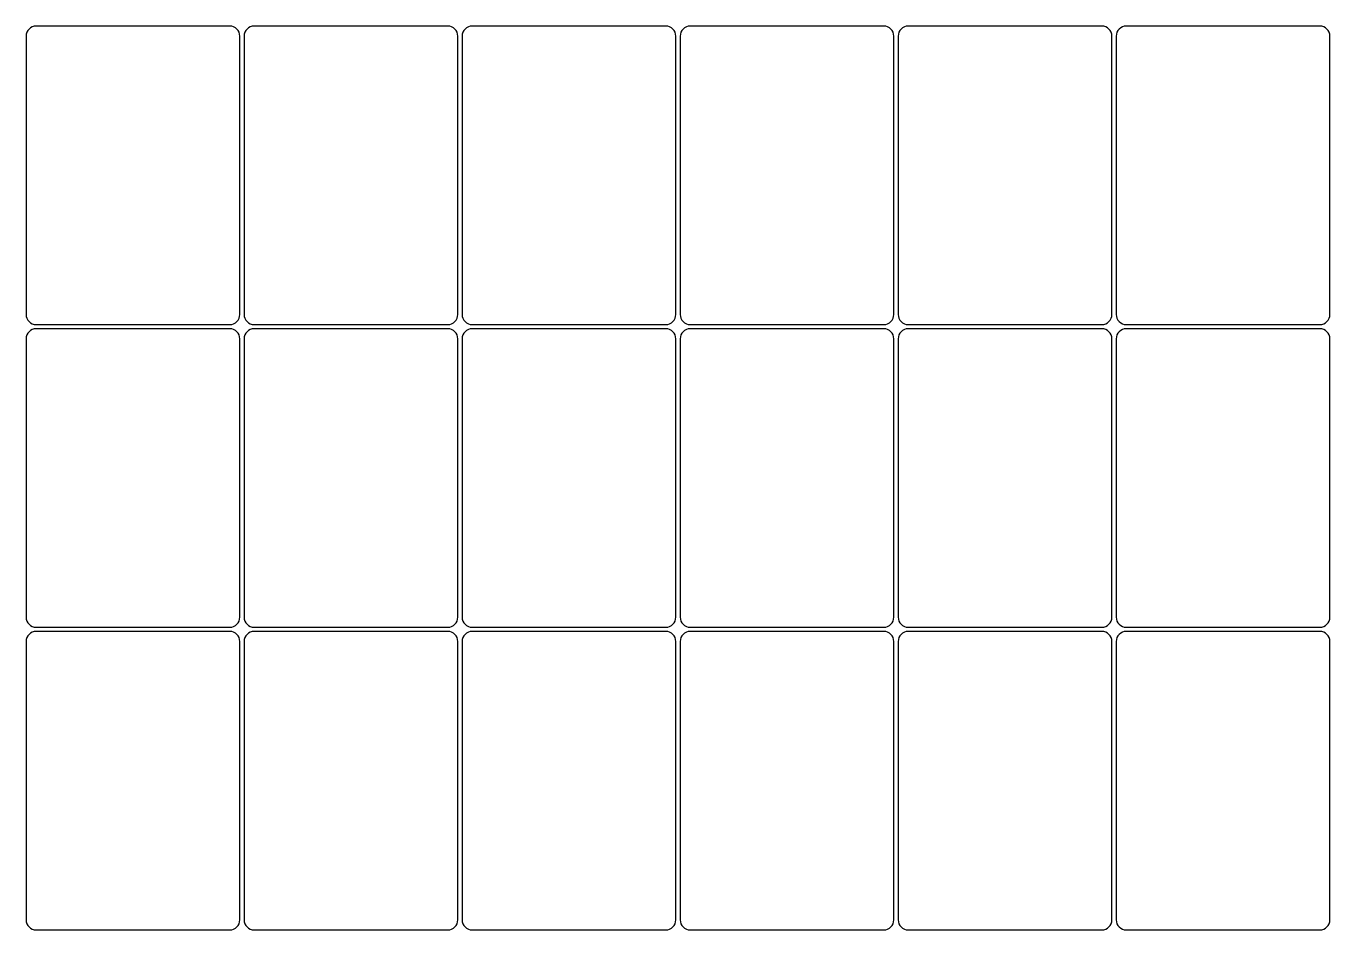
# Model space of a CAD drawing. Header units: millimetres. Extents: x 36 to 421, y -286 to -19.
import ezdxf

# ---------------------------------------------------------------- set-up
doc = ezdxf.new("R2010")
doc.units = ezdxf.units.MM

msp = doc.modelspace()

# ---------------------------------------------------------------- linework, layer by layer
for p, q in [((96.41, -19.13), (39.41, -19.13)), ((160.67, -19.13), (103.67, -19.13)), ((224.93, -19.13), (167.93, -19.13)), ((289.19, -19.13), (232.19, -19.13)), ((353.45, -19.13), (296.45, -19.13)), ((417.72, -19.13), (360.72, -19.13)), ((36.41, -22.13), (36.41, -104.13)), ((99.41, -104.13), (99.41, -22.13)), ((100.67, -22.13), (100.67, -104.13)), ((163.67, -104.13), (163.67, -22.13)), ((164.93, -22.13), (164.93, -104.13)), ((227.93, -104.13), (227.93, -22.13)), ((229.19, -22.13), (229.19, -104.13)), ((292.19, -104.13), (292.19, -22.13)), ((293.45, -22.13), (293.45, -104.13)), ((356.45, -104.13), (356.45, -22.13)), ((357.72, -22.13), (357.72, -104.13)), ((420.72, -104.13), (420.72, -22.13)), ((39.41, -107.13), (96.41, -107.13)), ((103.67, -107.13), (160.67, -107.13)), ((167.93, -107.13), (224.93, -107.13)), ((232.19, -107.13), (289.19, -107.13)), ((296.45, -107.13), (353.45, -107.13)), ((360.72, -107.13), (417.72, -107.13)), ((36.41, -111.37), (36.41, -193.37)), ((96.41, -108.37), (39.41, -108.37)), ((99.41, -193.37), (99.41, -111.37)), ((100.67, -111.37), (100.67, -193.37)), ((160.67, -108.37), (103.67, -108.37)), ((163.67, -193.37), (163.67, -111.37)), ((164.93, -111.37), (164.93, -193.37)), ((224.93, -108.37), (167.93, -108.37)), ((227.93, -193.37), (227.93, -111.37)), ((229.19, -111.37), (229.19, -193.37)), ((289.19, -108.37), (232.19, -108.37)), ((292.19, -193.37), (292.19, -111.37)), ((293.45, -111.37), (293.45, -193.37)), ((353.45, -108.37), (296.45, -108.37)), ((356.45, -193.37), (356.45, -111.37)), ((357.72, -111.37), (357.72, -193.37)), ((417.72, -108.37), (360.72, -108.37)), ((420.72, -193.37), (420.72, -111.37)), ((39.41, -196.37), (96.41, -196.37)), ((96.41, -197.61), (39.41, -197.61)), ((103.67, -196.37), (160.67, -196.37)), ((160.67, -197.61), (103.67, -197.61)), ((167.93, -196.37), (224.93, -196.37)), ((224.93, -197.61), (167.93, -197.61)), ((232.19, -196.37), (289.19, -196.37)), ((289.19, -197.61), (232.19, -197.61)), ((296.45, -196.37), (353.45, -196.37)), ((353.45, -197.61), (296.45, -197.61)), ((360.72, -196.37), (417.72, -196.37)), ((417.72, -197.61), (360.72, -197.61)), ((36.41, -200.61), (36.41, -282.61)), ((99.41, -282.61), (99.41, -200.61)), ((100.67, -200.61), (100.67, -282.61)), ((163.67, -282.61), (163.67, -200.61)), ((164.93, -200.61), (164.93, -282.61)), ((227.93, -282.61), (227.93, -200.61)), ((229.19, -200.61), (229.19, -282.61)), ((292.19, -282.61), (292.19, -200.61)), ((293.45, -200.61), (293.45, -282.61)), ((356.45, -282.61), (356.45, -200.61)), ((357.72, -200.61), (357.72, -282.61)), ((420.72, -282.61), (420.72, -200.61)), ((39.41, -285.61), (96.41, -285.61)), ((103.67, -285.61), (160.67, -285.61)), ((167.93, -285.61), (224.93, -285.61)), ((232.19, -285.61), (289.19, -285.61)), ((296.45, -285.61), (353.45, -285.61)), ((360.72, -285.61), (417.72, -285.61))]:
    msp.add_line(p, q)
for centre, start, end in [((39.41, -22.13), 90, 180), ((96.41, -22.13), 0, 90), ((103.67, -22.13), 90, 180), ((160.67, -22.13), 0, 90), ((167.93, -22.13), 90, 180), ((224.93, -22.13), 0, 90), ((232.19, -22.13), 90, 180), ((289.19, -22.13), 0, 90), ((296.45, -22.13), 90, 180), ((353.45, -22.13), 0, 90), ((360.72, -22.13), 90, 180), ((417.72, -22.13), 0, 90), ((39.41, -104.13), 180, 270), ((96.41, -104.13), 270, 360), ((103.67, -104.13), 180, 270), ((160.67, -104.13), 270, 360), ((167.93, -104.13), 180, 270), ((224.93, -104.13), 270, 360), ((232.19, -104.13), 180, 270), ((289.19, -104.13), 270, 360), ((296.45, -104.13), 180, 270), ((353.45, -104.13), 270, 360), ((360.72, -104.13), 180, 270), ((417.72, -104.13), 270, 360), ((39.41, -111.37), 90, 180), ((96.41, -111.37), 0, 90), ((103.67, -111.37), 90, 180), ((160.67, -111.37), 0, 90), ((167.93, -111.37), 90, 180), ((224.93, -111.37), 0, 90), ((232.19, -111.37), 90, 180), ((289.19, -111.37), 0, 90), ((296.45, -111.37), 90, 180), ((353.45, -111.37), 0, 90), ((360.72, -111.37), 90, 180), ((417.72, -111.37), 0, 90), ((39.41, -193.37), 180, 270), ((96.41, -193.37), 270, 360), ((103.67, -193.37), 180, 270), ((160.67, -193.37), 270, 360), ((167.93, -193.37), 180, 270), ((224.93, -193.37), 270, 360), ((232.19, -193.37), 180, 270), ((289.19, -193.37), 270, 360), ((296.45, -193.37), 180, 270), ((353.45, -193.37), 270, 360), ((360.72, -193.37), 180, 270), ((417.72, -193.37), 270, 360), ((39.41, -200.61), 90, 180), ((96.41, -200.61), 0, 90), ((103.67, -200.61), 90, 180), ((160.67, -200.61), 0, 90), ((167.93, -200.61), 90, 180), ((224.93, -200.61), 0, 90), ((232.19, -200.61), 90, 180), ((289.19, -200.61), 0, 90), ((296.45, -200.61), 90, 180), ((353.45, -200.61), 0, 90), ((360.72, -200.61), 90, 180), ((417.72, -200.61), 0, 90), ((39.41, -282.61), 180, 270), ((96.41, -282.61), 270, 360), ((103.67, -282.61), 180, 270), ((160.67, -282.61), 270, 360), ((167.93, -282.61), 180, 270), ((224.93, -282.61), 270, 360), ((232.19, -282.61), 180, 270), ((289.19, -282.61), 270, 360), ((296.45, -282.61), 180, 270), ((353.45, -282.61), 270, 360), ((360.72, -282.61), 180, 270), ((417.72, -282.61), 270, 360)]:
    msp.add_arc(centre, 3, start, end)

doc.saveas('drawing.dxf')
